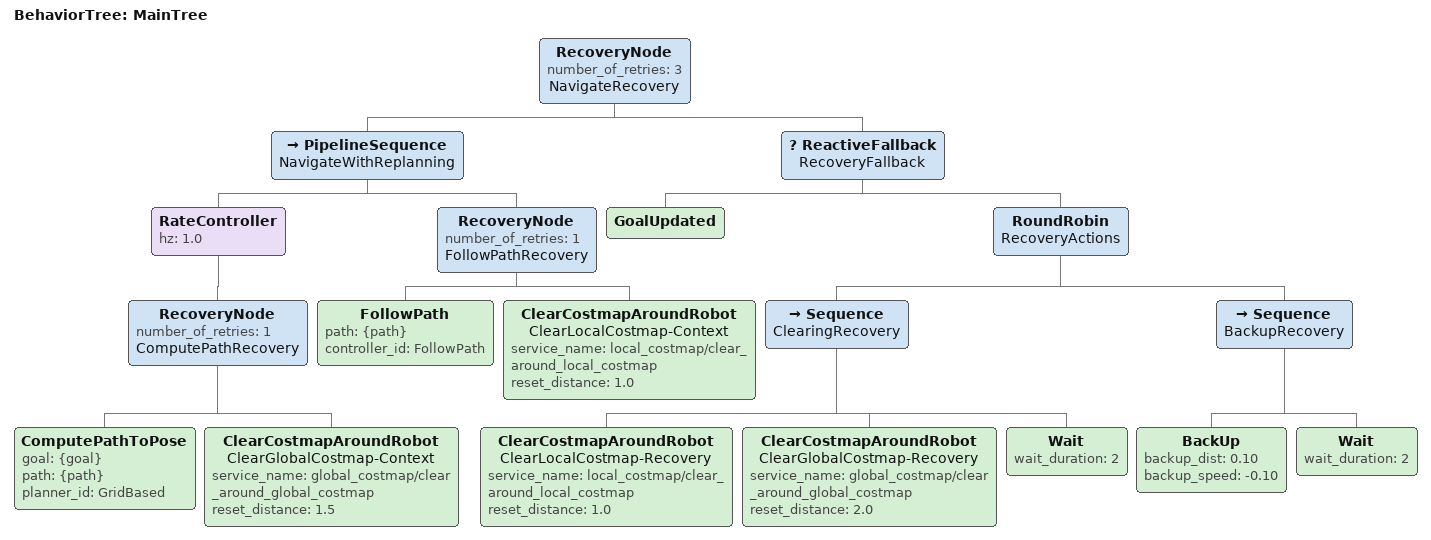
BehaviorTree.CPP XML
<root BTCPP_format="4" main_tree_to_execute="MainTree">
  <BehaviorTree ID="MainTree">
    <RecoveryNode number_of_retries="3" name="NavigateRecovery">

      <!-- Main pipeline sequence -->
      <PipelineSequence name="NavigateWithReplanning">
        <RateController hz="1.0">
          <RecoveryNode number_of_retries="1" name="ComputePathRecovery">
            <ComputePathToPose goal="{goal}" path="{path}" planner_id="GridBased"/>
            <ClearCostmapAroundRobot name="ClearGlobalCostmap-Context"
                        service_name="global_costmap/clear_around_global_costmap"
                        reset_distance="1.5"/>
          </RecoveryNode>
        </RateController>

        <RecoveryNode number_of_retries="1" name="FollowPathRecovery">
          <FollowPath path="{path}" controller_id="FollowPath"/>
          <ClearCostmapAroundRobot name="ClearLocalCostmap-Context"
                      service_name="local_costmap/clear_around_local_costmap"
                      reset_distance="1.0"/>
        </RecoveryNode>

      </PipelineSequence>

      <!-- Recovery behaviors -->
      <ReactiveFallback name="RecoveryFallback">
        <GoalUpdated/>
        <RoundRobin name="RecoveryActions">
          <!-- First try, clear costmap and retry -->
          <Sequence name="ClearingRecovery">
            <ClearCostmapAroundRobot name="ClearLocalCostmap-Recovery"
                                service_name="local_costmap/clear_around_local_costmap"
                                reset_distance="1.0"/>
            <ClearCostmapAroundRobot name="ClearGlobalCostmap-Recovery"
                                service_name="global_costmap/clear_around_global_costmap"
                                reset_distance="2.0"/>
            <Wait wait_duration="2"/>
          </Sequence>
          <!-- Next try, back up -->
          <Sequence name="BackupRecovery">
            <BackUp backup_dist="0.10" backup_speed="-0.10"/>
            <Wait wait_duration="2"/>
          </Sequence>
          <!-- Next try, spin -->
        </RoundRobin>
      </ReactiveFallback>

    </RecoveryNode>
  </BehaviorTree>
</root>
